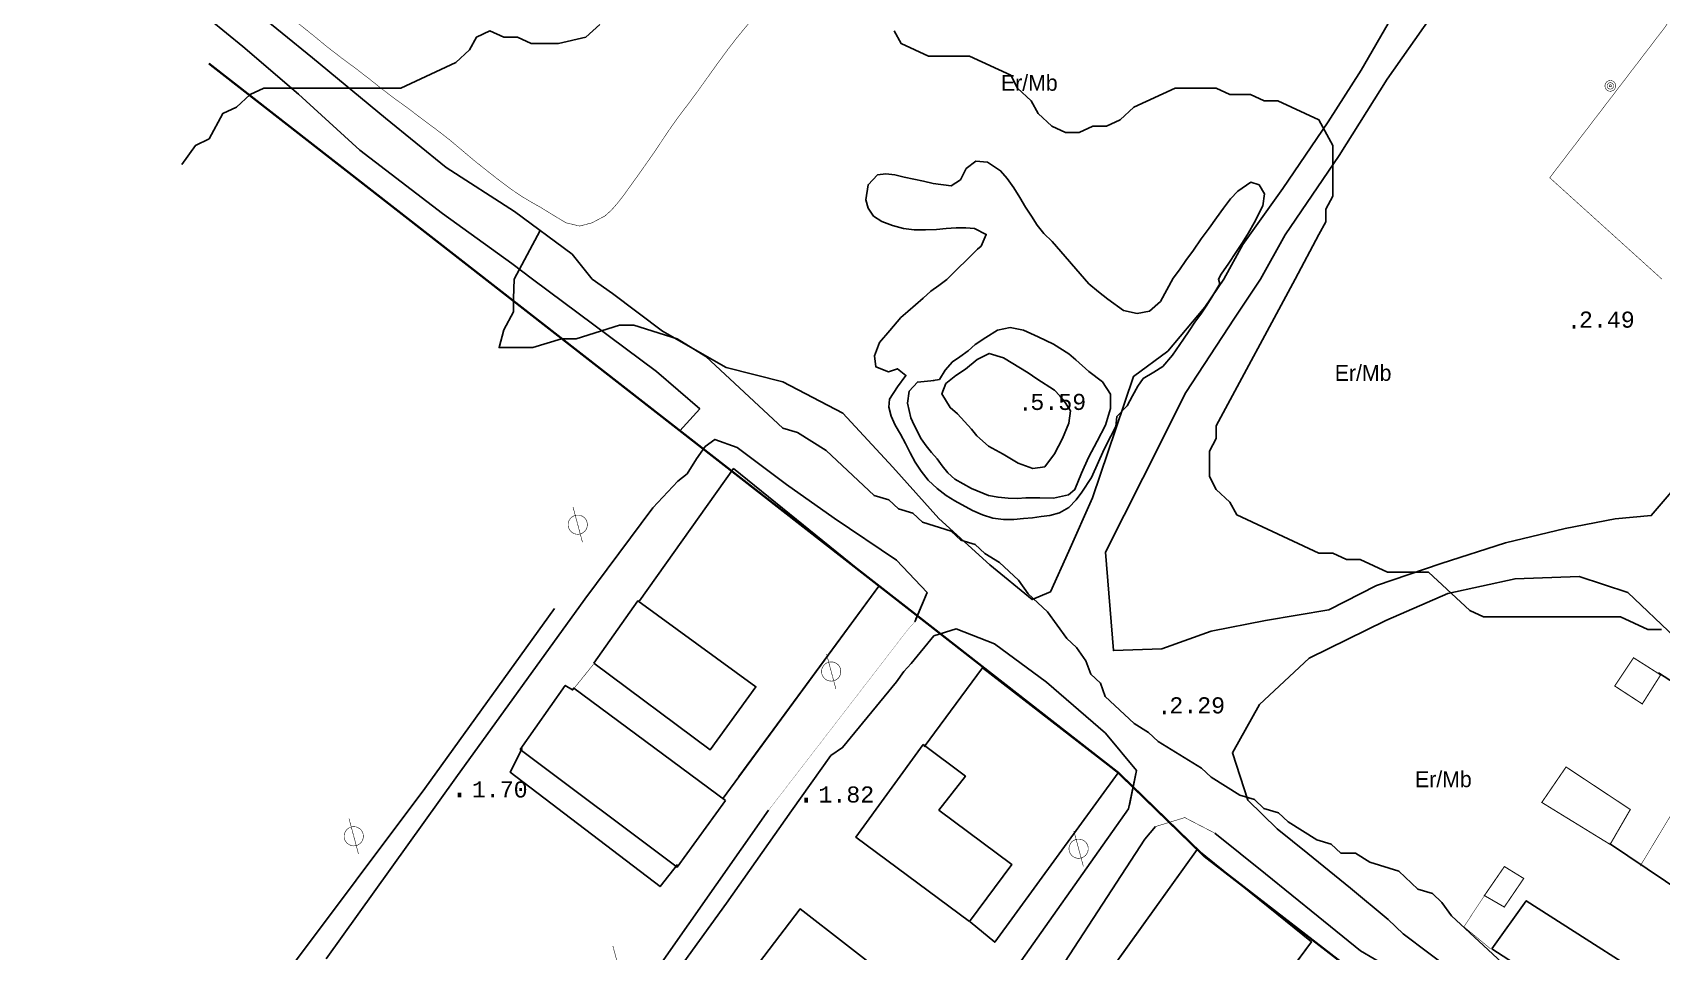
# Model space of a CAD drawing. Extents: x 743500 to 744300, y 4406200 to 4406700.
# Drawn here: x 743804.8 to 743956.4, y 4406437.4 to 4406523 of the extents above; entities that cross this region are included whole.
import ezdxf

# ---------------------------------------------------------------- set-up
doc = ezdxf.new("R2010")
doc.units = 0
doc.header["$MEASUREMENT"] = 0
for name, color, linetype in [('12', 7, 'CONTINUOUS'), ('2', 7, 'CONTINUOUS'), ('21', 7, 'CONTINUOUS'), ('24', 7, 'CONTINUOUS'), ('41', 7, 'CONTINUOUS'), ('42', 7, 'CONTINUOUS'), ('51', 7, 'CONTINUOUS'), ('6', 7, 'CONTINUOUS'), ('7', 7, 'CONTINUOUS'), ('8', 7, 'CONTINUOUS')]:
    doc.layers.add(name, color=color, linetype=linetype)
doc.styles.add('MONOTXT', font='monotxt', dxfattribs={"height": 0.2})
doc.styles.get("Standard").update_dxf_attribs({"font": 'txt', "height": 0.2})

msp = doc.modelspace()

# ---------------------------------------------------------------- linework, layer by layer
at = {"layer": '12', "color": 7, "linetype": 'Continuous', "const_width": 0.2}
for points in [[(743821.2, 4406520.08), (743846.95, 4406500)], [(743846.95, 4406500), (743887.3099999998, 4406468.53), (743905.8499999999, 4406454.05), (743913.9, 4406446.23), (743934.41, 4406430.37), (743953.4, 4406417.85), (743967.44, 4406408.08), (743999.9999999999, 4406391.12)]]:
    msp.add_lwpolyline(points, dxfattribs=at)
at = {"layer": '2', "color": 7, "linetype": 'Continuous'}
msp.add_3dface([(744299.9999999999, 4406200), (744299.9999999999, 4406700), (743500, 4406700), (743500, 4406200)], dxfattribs=at)
at = {"layer": '21', "color": 30, "linetype": 'Continuous'}
msp.add_line((743818.68, 4406510.67, 2), (743818.68, 4406510.67, 2), dxfattribs=at)
for points, elevation in [([(743857.58, 4406523.72), (743856.3, 4406522.54), (743853.7499999999, 4406521.94), (743851.2000000002, 4406521.94), (743849.9200000002, 4406522.54), (743848.6500000001, 4406522.54), (743847.3700000001, 4406523.13), (743846.1, 4406522.54), (743845.4599999998, 4406521.35), (743844.18, 4406520.16), (743839.0799999998, 4406517.79), (743826.3299999998, 4406517.79), (743825.0499999998, 4406517.2), (743823.78, 4406516.01), (743822.4999999999, 4406515.42), (743821.2299999999, 4406513.05), (743819.95, 4406512.45), (743818.68, 4406510.67)], 1), ([(743956.4199999998, 4406467.37), (743955.1399999999, 4406467.37), (743952.5899999999, 4406468.56), (743939.8399999999, 4406468.56), (743938.5600000002, 4406469.15), (743934.74, 4406472.71), (743930.9100000001, 4406472.71), (743928.36, 4406473.89), (743927.0799999998, 4406473.89), (743925.81, 4406474.49), (743924.5299999998, 4406474.49), (743916.88, 4406478.05), (743916.24, 4406479.23), (743914.97, 4406480.42), (743914.3299999998, 4406481.61), (743914.3299999998, 4406483.98), (743914.97, 4406485.16), (743914.97, 4406486.35), (743922.3, 4406500), (743924.5299999998, 4406504.15), (743925.17, 4406505.33), (743925.17, 4406506.52), (743925.81, 4406507.71), (743925.81, 4406512.45), (743924.5299999998, 4406514.82), (743920.7099999998, 4406516.6), (743919.43, 4406516.6), (743918.1599999998, 4406517.2), (743916.24, 4406517.2), (743914.97, 4406517.79), (743911.14, 4406517.79), (743907.3099999998, 4406516.01), (743906.0399999998, 4406514.82), (743904.7599999999, 4406514.23), (743903.4899999999, 4406514.23), (743902.2099999998, 4406513.64), (743900.94, 4406513.64), (743899.66, 4406514.23), (743898.39, 4406515.42), (743897.75, 4406516.6), (743896.47, 4406517.79), (743895.8399999999, 4406518.98), (743892.01, 4406520.76), (743888.1800000002, 4406520.76), (743885.63, 4406521.94), (743884.9999999999, 4406523.13)], 1), ([(743884.4999999999, 4406488.07), (743884.7199999999, 4406487.23), (743885.0899999999, 4406486.41), (743885.5899999999, 4406485.57), (743886.0600000002, 4406484.7), (743886.4899999999, 4406483.83), (743886.9599999998, 4406482.95), (743887.49, 4406482.12), (743888.17, 4406481.28), (743888.9799999999, 4406480.5), (743889.8299999998, 4406479.87), (743890.6300000001, 4406479.36), (743892.28, 4406478.46), (743893.2, 4406478.06), (743894.1799999998, 4406477.75), (743895.17, 4406477.61), (743896.13, 4406477.62), (743897.02, 4406477.7), (743897.8699999999, 4406477.79), (743898.6800000002, 4406477.9), (743899.4899999999, 4406477.99), (743900.38, 4406478.24), (743901.24, 4406478.74), (743901.9200000002, 4406479.45), (743902.4599999998, 4406480.16), (743903.3699999999, 4406481.53), (743904.5500000002, 4406484.17), (743905.16, 4406485.37), (743905.6099999999, 4406486.29), (743905.71, 4406487.21), (743906.6700000002, 4406488.2), (743907.1800000002, 4406489.15), (743907.6599999998, 4406490.02), (743908.1699999998, 4406490.75), (743909.16, 4406491.34), (743909.9999999999, 4406491.87), (743910.8900000001, 4406492.91), (743911.92, 4406494.4), (743912.4599999998, 4406495.2), (743912.9799999999, 4406495.99), (743913.55, 4406496.75), (743914.0899999999, 4406497.57), (743914.66, 4406498.49), (743915.3, 4406499.57), (743915.17, 4406500), (743915.44, 4406500.45), (743916.1399999999, 4406501.5), (743916.7899999998, 4406502.49), (743917.3999999998, 4406503.41), (743917.9599999998, 4406504.3), (743918.5099999999, 4406505.23), (743919.3100000002, 4406506.84), (743919.4599999998, 4406507.95), (743918.95, 4406508.79), (743918.1799999998, 4406509.04), (743916.9799999999, 4406508.2), (743916.2999999998, 4406507.48), (743915.65, 4406506.62), (743914.9999999999, 4406505.71), (743914.32, 4406504.76), (743913.5799999998, 4406503.75), (743912.84, 4406502.71), (743912.1499999998, 4406501.75), (743911.5499999998, 4406500.87), (743910.9599999998, 4406500.09), (743909.7799999998, 4406497.92), (743909.7799999998, 4406497.92), (743908.7499999999, 4406497.03), (743907.6099999999, 4406496.810000001), (743906.3499999999, 4406497.09), (743904.8800000001, 4406498.12), (743904.0099999999, 4406498.810000001), (743903.12, 4406499.57), (743899.7099999998, 4406503.49), (743899.7099999998, 4406503.49), (743898.9299999998, 4406504.24), (743898.3, 4406505.03), (743897.77, 4406505.86), (743897.2, 4406506.7), (743896.69, 4406507.59), (743896.13, 4406508.5), (743895.5, 4406509.37), (743894.8899999999, 4406510.09), (743893.6800000002, 4406510.88), (743892.5899999999, 4406510.98), (743891.7, 4406510.29), (743891.15, 4406509.25), (743890.29, 4406508.69), (743888.63, 4406508.91), (743887.7199999999, 4406509.12), (743886.8200000002, 4406509.32), (743885.93, 4406509.5), (743885.06, 4406509.7), (743884.2000000002, 4406509.79), (743883.4300000002, 4406509.7), (743882.5599999998, 4406508.79), (743882.3399999999, 4406507.38), (743882.5799999998, 4406506.62), (743883.0699999998, 4406505.87), (743883.85, 4406505.37), (743884.8200000002, 4406505)], 3), ([(743852.05, 4406504.52), (743849.6299999999, 4406500), (743849.56, 4406498.2), (743849.56, 4406496.95), (743848.66, 4406495.29), (743848.2099999998, 4406493.62), (743848.2099999998, 4406493.62), (743851.3499999999, 4406493.62), (743854.03, 4406494.45), (743855.38, 4406494.45), (743859.4099999998, 4406495.7), (743860.7499999999, 4406495.7), (743864.78, 4406494.45), (743867.47, 4406492.79), (743874.6299999999, 4406486.12), (743875.9799999999, 4406485.71), (743878.66, 4406484.04), (743883.1399999999, 4406479.87), (743884.4799999999, 4406479.46), (743885.38, 4406478.62), (743886.72, 4406478.21), (743887.6199999999, 4406477.37), (743890.31, 4406476.54), (743891.1999999998, 4406475.71), (743892.54, 4406475.29), (743893.4400000002, 4406474.46), (743894.78, 4406473.62), (743896.57, 4406471.96), (743897.4699999999, 4406470.71), (743899.2599999999, 4406469.04), (743901.0499999998, 4406466.54), (743901.95, 4406465.71), (743902.84, 4406464.46), (743903.2899999998, 4406463.21), (743904.1899999998, 4406462.38), (743904.64, 4406461.13), (743907.32, 4406458.63), (743908.6699999998, 4406457.8), (743909.56, 4406456.96), (743913.5899999999, 4406454.46), (743914.4899999999, 4406453.63), (743917.1700000002, 4406451.96), (743918.52, 4406451.55), (743919.41, 4406450.71), (743920.7599999999, 4406450.3), (743921.6499999998, 4406449.46), (743924.3399999999, 4406447.8), (743925.68, 4406447.38), (743926.58, 4406446.55), (743927.9199999998, 4406446.55), (743929.2699999998, 4406445.72), (743931.9500000002, 4406444.88), (743933.74, 4406443.22), (743935.0899999999, 4406442.8), (743935.9799999999, 4406441.97), (743936.88, 4406440.72), (743945.83, 4406432.39)], 2), ([(743884.8200000002, 4406505), (743885.8499999999, 4406504.71), (743886.8499999999, 4406504.58), (743887.9200000002, 4406504.58), (743888.9300000002, 4406504.62), (743889.8399999999, 4406504.7), (743890.7599999999, 4406504.79), (743891.6500000001, 4406504.79), (743892.48, 4406504.71), (743893.56, 4406504.17), (743893.0799999998, 4406503.07), (743892.7500000001, 4406502.78), (743889.89, 4406499.98), (743889.14, 4406499.41), (743888.4099999998, 4406498.87), (743887.7, 4406498.24), (743886.98, 4406497.62), (743886.26, 4406496.99), (743885.5999999999, 4406496.42), (743884.6, 4406495.23), (743883.6399999999, 4406494.11), (743883.1700000002, 4406492.87), (743883.29, 4406491.83), (743884.47, 4406491.38), (743885.3, 4406491.65), (743886.08, 4406491.03), (743885.31, 4406489.98), (743884.56, 4406488.84), (743884.4999999999, 4406488.07)], 3), ([(743888.7199999999, 4406490.56), (743887.1600000001, 4406490.42), (743886.4, 4406489.58), (743886.22, 4406488.45), (743886.5299999998, 4406487.08), (743886.8399999999, 4406486.41), (743887.5, 4406485.13), (743887.9699999999, 4406484.48), (743888.4799999999, 4406483.87), (743888.9799999999, 4406483.27), (743889.4500000002, 4406482.62), (743889.9999999999, 4406481.96), (743890.64, 4406481.37), (743892.2000000002, 4406480.52), (743893.76, 4406479.87), (743894.66, 4406479.7), (743895.6099999999, 4406479.61), (743896.4599999998, 4406479.59), (743897.25, 4406479.63), (743898.56, 4406479.63), (743899.81, 4406479.62), (743901.2099999998, 4406479.91), (743901.8099999998, 4406480.4), (743902.4300000002, 4406481.94), (743903.08, 4406483.4), (743903.8799999999, 4406484.91), (743904.6599999998, 4406486.41), (743905.14, 4406487.96), (743905.13, 4406489.29), (743904.38, 4406490.45), (743903.12, 4406491.4), (743901.9000000001, 4406492.49), (743901.2499999999, 4406493.04), (743899.81, 4406493.96), (743898.3999999998, 4406494.63), (743897.04, 4406495.24), (743895.8000000002, 4406495.49), (743894.6, 4406495.25), (743893.51, 4406494.58), (743892.5299999998, 4406493.9), (743891.8699999999, 4406493.33), (743891.1099999999, 4406492.78), (743890.42, 4406492.31), (743889.7499999999, 4406491.53), (743889.2000000002, 4406490.65), (743888.63, 4406490.57)], 4), ([(743899.92, 4406489.67), (743898.26, 4406490.71), (743897.4699999999, 4406491.28), (743895.17, 4406492.66), (743893.84, 4406493.08), (743892.7199999999, 4406492.52), (743891.6299999999, 4406491.63), (743890.7299999999, 4406491.03), (743889.81, 4406490.28), (743889.42, 4406489.310000001), (743890.2099999998, 4406488.04), (743890.88, 4406487.45), (743891.5499999998, 4406486.75), (743892.2000000002, 4406486.04), (743892.68, 4406485.42), (743893.76, 4406484.45), (743895.13, 4406483.71), (743896.5399999998, 4406482.87), (743897.9099999998, 4406482.36), (743899.0099999999, 4406482.54), (743899.9, 4406483.74), (743900.67, 4406485.17), (743901.26, 4406486.58), (743901.3900000001, 4406487.74), (743900.92, 4406488.52), (743900.42, 4406489.12), (743899.92, 4406489.67)], 5)]:
    msp.add_lwpolyline(points, dxfattribs=dict(at, elevation=elevation))
at = {"layer": '41', "color": 3, "linetype": 'Continuous', "extrusion": (-0.0002764630999894876, 0.0002811479999893094, 0.9999999222619753), "const_width": 0.05, "elevation": 1033.402836}
msp.add_lwpolyline([(743866.4916194434, 4406533.133615277), (743867.6316193999, 4406532.433615394), (743868.9716193486, 4406531.503615535), (743869.8016193169, 4406530.833615625), (743870.5516192882, 4406530.143615711), (743871.2816192604, 4406529.533615792), (743871.9516192349, 4406528.933615868), (743872.5316192127, 4406528.373615936), (743873.6016191717, 4406527.463616055), (743873.8216191632, 4406526.703616102), (743873.0416191929, 4406525.643616083), (743872.4516192157, 4406524.913616066), (743871.7716192416, 4406524.093616045), (743871.0316192699, 4406523.223616024), (743870.2716192991, 4406522.293616), (743869.4716193294, 4406521.253615979), (743868.5516193645, 4406520.003615957), (743867.571619402, 4406518.633615935), (743866.6216194384, 4406517.303615914), (743865.7616194712, 4406516.143615892), (743864.9416195025, 4406515.073615872), (743864.151619533, 4406513.963615852), (743863.4116195613, 4406512.87361584), (743862.6716195893, 4406511.753615826), (743861.9216196181, 4406510.683615808), (743861.1916196459, 4406509.643615793), (743860.4916196726, 4406508.673615778), (743859.831619698, 4406507.753615763), (743859.2216197213, 4406506.963615747), (743858.6316197438, 4406506.293615728), (743858.0416197664, 4406505.763615702), (743856.8316198126, 4406505.123615634), (743855.6916198563, 4406504.823615557), (743854.4016199055, 4406505.133615443), (743852.9016199628, 4406506.043615292), (743852.0716199946, 4406506.553615208), (743851.1916200281, 4406507.053615118), (743850.301620062, 4406507.583615028), (743849.3116200998, 4406508.253614926), (743848.2516201405, 4406509.043614812), (743847.0816201852, 4406509.963614684), (743845.8716202314, 4406510.923614552), (743844.701620276, 4406511.913614423), (743843.531620321, 4406512.893614292), (743842.2816203686, 4406513.863614158), (743841.0216204169, 4406514.793614023), (743839.7816204644, 4406515.743613889), (743838.4916205135, 4406516.673613752), (743837.2816205596, 4406517.593613622), (743836.1216206041, 4406518.513613495), (743834.8916206509, 4406519.463613362), (743833.5416207026, 4406520.463613218), (743832.1816207544, 4406521.51361307), (743830.9316208024, 4406522.543612933), (743829.6516208512, 4406523.573612791), (743828.3016209028, 4406524.543612649), (743827.0116209522, 4406525.51361251), (743825.8716182313, 4406526.503615194), (743824.8316182706, 4406527.503615074), (743823.8116183097, 4406528.463614956), (743822.8616183463, 4406529.323614849), (743821.8616156199, 4406530.183617548), (743820.8016156602, 4406531.093617431), (743819.8516156966, 4406532.00361732), (743818.8516157345, 4406532.893617207), (743817.8216157741, 4406533.703617096), (743816.7816158137, 4406534.463616985), (743815.7416158536, 4406535.253616872), (743814.6316158961, 4406536.013616757), (743813.5316159382, 4406536.753616641), (743812.5216159767, 4406537.513616533), (743811.4916160159, 4406538.293616422), (743810.4416132915, 4406539.033619122), (743809.5016133273, 4406539.753619021), (743808.6116133614, 4406540.503618922), (743807.6516133981, 4406541.263618818), (743806.6216134375, 4406542.013618709), (743805.5716134777, 4406542.793618595), (743804.671613512, 4406543.473618497), (743803.8716135427, 4406544.093618412), (743803.131613571, 4406544.633618332), (743801.6516136274, 4406545.533618183), (743800.4016136752, 4406546.503618048), (743799.5116137093, 4406547.173617952), (743798.5116137473, 4406547.873617845), (743798.5616137455, 4406549.083617802), (743799.5216137087, 4406550.843617807), (743800.121613686, 4406551.953617809), (743800.8116136595, 4406553.213617814), (743801.5616136306, 4406554.423617824), (743802.3116136022, 4406555.583617836), (743803.1216135713, 4406556.61361786), (743803.8516135435, 4406557.51361788), (743804.5216135178, 4406558.393617897), (743805.1816134927, 4406559.393617908), (743805.951613463, 4406560.473617926), (743806.7216134336, 4406561.63361794), (743807.4316134064, 4406562.883617946), (743808.1616133788, 4406564.043617957)], dxfattribs=at)
at = {"layer": '41', "color": 3, "linetype": 'Continuous', "extrusion": (0.0006175568000223998, -0.0005187976000188176, 0.9999996747362716), "const_width": 0.05, "elevation": -1824.738289}
msp.add_lwpolyline([(743956.306956693, 4406499.646338034), (743945.866952508, 4406509.086338609), (743956.5569504695, 4406523.056340152), (743960.7569496688, 4406529.096340685), (743965.4869487667, 4406536.396341218), (743981.996951794, 4406523.936342997), (743982.9469577884, 4406522.806338266), (743983.3469577121, 4406520.796338663), (743982.1269579448, 4406517.77633868), (743970.7369601168, 4406499.64633747)], dxfattribs=at)
at = {"layer": '41', "color": 1, "linetype": 'Continuous', "extrusion": (0.5974665519351524, 0.8018938329471801, 0), "const_width": 0.05, "elevation": 3977955.554158}
msp.add_lwpolyline([(2036220.671182825, 2.94), (2036203.599097422, 2.85)], dxfattribs=at)
msp.add_lwpolyline([(2036220.671182825, 2.94), (2036203.599097422, 2.85)], dxfattribs=at)
at = {"layer": '41', "color": 1, "linetype": 'Continuous', "const_width": 0.05}
for points, elevation in [([(743856.9999999999, 4406464.14), (743855.13, 4406461.82)], 8.49), ([(743856.9999999999, 4406464.14), (743856.11, 4406463.03)], 8.49), ([(743954.4200000002, 4406445.34), (743962.62, 4406458.95)], 3.73)]:
    msp.add_lwpolyline(points, dxfattribs=dict(at, elevation=elevation))
at = {"layer": '41', "color": 1, "linetype": 'Continuous', "extrusion": (0.853956606971639, -0.5203442258827188, 0), "const_width": 0.05, "elevation": -1657574.343709}
msp.add_lwpolyline([(4150038.599537373, 4.43), (4150029.816889708, 5.21), (4150029.816889708, 5.21)], dxfattribs=at)
at = {"layer": '41', "color": 1, "linetype": 'Continuous', "extrusion": (-0.4400838647861723, 0.204485937693575, 0.8743635932725271), "const_width": 0.05, "elevation": 573664.007561}
msp.add_lwpolyline([(-4309608.435401459, -1033619.289178975), (-4309604.876199945, -1033619.907389766), (-4309604.053057149, -1033616.342374207)], dxfattribs=at)
at = {"layer": '41', "color": 1, "linetype": 'Continuous'}
for points in [[(743869.08, 4406451.68, 4.02), (743883.57, 4406471.42, 2.88), (743870.04, 4406482.36, 2.61), (743861.2900000002, 4406470.05, 8.34)], [(743870.54, 4406453.68, 3.9), (743883.57, 4406471.42, 2.88), (743870.04, 4406482.36, 2.61), (743861.2900000002, 4406470.05, 8.34)], [(743892.0599999998, 4406440.16, 6.55), (743894.36, 4406438.27, 3.92), (743905.8499999999, 4406454.05, 3.41), (743893.2099999998, 4406463.8, 3.26), (743887.77, 4406456.46, 6.46)], [(743892.0599999998, 4406440.16, 6.55), (743894.36, 4406438.27, 3.92), (743905.8499999999, 4406454.05, 3.41), (743893.2099999998, 4406463.8, 3.26), (743887.77, 4406456.46, 6.46)], [(743951.56, 4406447.45, 5.38), (743970.7099999998, 4406434.59, 3.91), (743978.9699999999, 4406448.57, 4.17), (743956.1199999999, 4406463.36, 4.73), (743956.1199999999, 4406463.36, 4.73)], [(743850.3699999999, 4406456.29, 8.5), (743849.26, 4406454.09, 2.89), (743863.2, 4406443.45, 2.68), (743864.8299999998, 4406445.5, 8.24)], [(743902.8899999999, 4406432.58, 3.22), (743913.7099999998, 4406424.63, 3.22), (743923.8299999998, 4406438.29, 3.21), (743913.1900000002, 4406446.9, 3.16), (743902.96, 4406432.62, 3.13)], [(743914.2399999999, 4406425.35, 3.22), (743923.8299999998, 4406438.29, 3.21), (743913.1900000002, 4406446.9, 3.16), (743902.9799999999, 4406432.65, 3.13)]]:
    msp.add_polyline3d(points, dxfattribs=at)
at = {"layer": '51', "color": 1, "linetype": 'Continuous', "extrusion": (0.002776706200018617, -0.001802514700012085, 0.9999945204067047), "const_width": 0.1, "elevation": -5872.546423}
msp.add_lwpolyline([(743951.739730892, 4406457.023074608), (743953.4497242995, 4406459.72307878), (743950.9297062475, 4406461.323081592), (743949.1797129939, 4406458.693077106), (743951.739730892, 4406457.023074608)], dxfattribs=at)
at = {"layer": '51', "color": 1, "linetype": 'Continuous', "extrusion": (0.002659384999886482, 0.002899223499876244, 0.9999922610573144), "const_width": 0.1, "elevation": 14759.062115}
msp.add_lwpolyline([(743942.6250592861, 4406427.009318401), (743948.9850633895, 4406423.099314788), (743950.8650833357, 4406426.349315626), (743944.8851044822, 4406430.309345091), (743942.6250592861, 4406427.009318401)], dxfattribs=at)
at = {"layer": '51', "color": 1, "linetype": 'Continuous', "const_width": 0.1, "elevation": 5.07}
msp.add_lwpolyline([(743941.79, 4406445.310000001), (743939.93, 4406442.61), (743941.7800000001, 4406441.54), (743943.5899999999, 4406444.2), (743941.79, 4406445.310000001)], dxfattribs=at)
at = {"layer": '51', "color": 1, "linetype": 'Continuous'}
for points in [[(743857.0500000002, 4406464.26, 8.65), (743867.8599999999, 4406456.17, 8.25), (743872.1199999999, 4406462.05, 8.15), (743861.14, 4406470.060000001, 8.44), (743857.0500000002, 4406464.26, 8.65)], [(743857.0500000002, 4406464.26, 8.65), (743867.8599999999, 4406456.17, 8.25), (743872.1199999999, 4406462.05, 8.15), (743861.14, 4406470.060000001, 8.44), (743857.0500000002, 4406464.26, 8.65)], [(743869.28, 4406451.45, 8.84), (743855.1599999998, 4406461.92, 8.65), (743855.06, 4406461.75, 8.65), (743854.3699999999, 4406462.18, 8.65), (743850.19, 4406456.21, 8.65), (743864.78, 4406445.24, 8.66), (743869.28, 4406451.45, 8.84)], [(743887.68, 4406456.66, 6.8), (743881.41, 4406448.060000001, 6.54), (743891.99, 4406440.18, 6.55), (743895.9499999998, 4406445.5, 6.55), (743889.1499999998, 4406450.57, 6.55), (743891.6299999999, 4406453.72, 6.55), (743887.68, 4406456.66, 6.8)], [(743887.68, 4406456.66, 6.8), (743881.41, 4406448.060000001, 6.54), (743891.99, 4406440.18, 6.55), (743895.9499999998, 4406445.5, 6.55), (743889.1499999998, 4406450.57, 6.55), (743891.6299999999, 4406453.72, 6.55), (743887.68, 4406456.66, 6.8)], [(743940.6199999999, 4406437.66, 6.75), (743950.3499999999, 4406431.36, 6.59), (743955.33, 4406428.03, 6.53), (743958.8299999998, 4406425.91, 6.4), (743961.7399999999, 4406430.36, 6.19), (743958.56, 4406432.4, 6.19), (743958.6799999998, 4406432.63, 6.19), (743943.8299999998, 4406442.13, 6.56), (743940.6199999999, 4406437.66, 6.75)], [(743880.4799999999, 4406419.4, 6.16), (743889.18, 4406431.33, 6.5), (743876.2399999999, 4406441.37, 6.87), (743867.08, 4406429.36, 6.39), (743880.4799999999, 4406419.4, 6.16)]]:
    msp.add_polyline3d(points, dxfattribs=at)
at = {"layer": '6', "color": 7, "linetype": 'Continuous', "extrusion": (0.8164610735805617, -0.5774004808862534, 0), "const_width": 0.05, "elevation": -1936970.209009}
msp.add_lwpolyline([(4027232.229790631, 2.11), (4027211.983877463, 2.02)], dxfattribs=at)
at = {"layer": '6', "color": 7, "linetype": 'Continuous', "extrusion": (-0.7285555928985181, 0.5503019045988807, 0.4078903796991704), "const_width": 0.05, "elevation": 1882925.892982}
msp.add_lwpolyline([(-3964486.915837037, -841182.2107874835), (-3964508.212660015, -841181.7069710223), (-3964509.12895428, -841181.4988729189)], dxfattribs=at)
at = {"layer": '6', "color": 7, "linetype": 'Continuous', "extrusion": (0.7394404836975057, -0.673221932997729, 0), "const_width": 0.05, "elevation": -2416470.868641}
msp.add_lwpolyline([(3759121.879384257, 2.63), (3759120.973293754, 2.46)], dxfattribs=at)
at = {"layer": '6', "color": 7, "linetype": 'Continuous', "extrusion": (-0.003277250699869206, -0.01315627069947494, 0.9999080818600941), "const_width": 0.05, "elevation": -60408.06359}
msp.add_lwpolyline([(743905.322068572, 4406035.616418637), (743908.0521194595, 4406036.456491342), (743910.8620715911, 4406034.996364972), (743910.8620715911, 4406034.996364972)], dxfattribs=at)
at = {"layer": '6', "color": 7, "linetype": 'Continuous'}
for points in [[(743919.0899999999, 4406500, 2.85), (743921.3799999999, 4406504.13, 0.88), (743926.3999999998, 4406511.5, 0.88), (743930.8799999999, 4406518.61, 0.89), (743934.8599999999, 4406524.26, 0.89), (743938.8399999999, 4406530.51, 0.87), (743942.77, 4406536.55, 0.71), (743947.5099999999, 4406542.87, 0.47), (743952.46, 4406547.66, 0.33), (743957.5600000002, 4406552.19, 0.29), (743963.0899999999, 4406556.7, 0.26), (743967.93, 4406561.83, 0.07), (743973.6400000001, 4406565.86, 0.07), (743979.45, 4406570.04, 0.04), (743985.4999999999, 4406573.16, 0.04), (743992.18, 4406576.48, 0.04), (743998.2099999998, 4406579.5, 0.04), (743999.9999999999, 4406580.74, 0.04)], [(743851.3299999998, 4406500, 0.41), (743849.3899999999, 4406501.45, 0.42), (743842.95, 4406506.12, 0.42), (743835.27, 4406512, 0.42), (743829.56, 4406517.21, 0.44), (743824.3599999999, 4406521.65, 0.44), (743818.27, 4406526.66, 0.44), (743814.66, 4406529.24, 0.43), (743812.57, 4406527.69, 0.36), (743812.35, 4406527.26, 0.36)], [(743932.8099999998, 4406527.33, 3.75), (743931.31, 4406524.4, 0.8), (743928.45, 4406519.45, 0.6), (743925.4, 4406514.63, 0.42), (743921.1700000002, 4406508.44, 0.69), (743917.4300000002, 4406503.23, 0.94), (743915.69, 4406500, 2.91)], [(743856.88, 4406500, 2.53), (743855.01, 4406502.34, 0.56), (743849.6399999999, 4406506.3, 0.56), (743843.29, 4406510.38, 0.44), (743837.63, 4406515, 0.44), (743830.8599999999, 4406520.59, 0.38), (743825.1900000002, 4406525.19, 0.36)], [(743865.05, 4406485.88, 2.11), (743866.89, 4406487.91, 0.33), (743862.88, 4406491.41, 0.34), (743857.0399999998, 4406495.74, 0.38), (743851.3299999998, 4406500, 0.41)], [(743915.69, 4406500, 2.91), (743913.91, 4406497.4, 2.91), (743910.45, 4406493.29, 2.91), (743907.28, 4406490.94, 2.85), (743905.63, 4406486.07, 2.85), (743903.4599999998, 4406479.63, 2.58), (743901.26, 4406474.66, 2.4), (743899.53, 4406470.88, 2.38), (743897.8499999999, 4406470.16, 2.38), (743897.84, 4406470.16, 2.38), (743893.88, 4406473.4, 2.38), (743889.1599999998, 4406477.71, 2.38), (743884.8799999999, 4406482.49, 2.38), (743880.2000000002, 4406487.53, 2.38), (743874.6299999999, 4406490.45, 2.43), (743869.3499999999, 4406491.77, 2.49), (743863.42, 4406495.15, 2.53), (743858.76, 4406498.65, 2.53), (743856.88, 4406500, 2.53)], [(743962.73, 4406479.5, 8.9), (743960.7599999999, 4406480.54, 4.01), (743957.86, 4406480.83, 3.1), (743955.4599999998, 4406477.98, 2.69), (743952.1, 4406477.69, 2.24), (743947.45, 4406476.79, 2.15), (743941.8899999999, 4406475.44, 2.11), (743935.8899999999, 4406473.52, 2.11), (743929.88, 4406471.49, 2.1), (743925.45, 4406469.21, 2.1), (743919.55, 4406468.21, 2.1), (743914.4899999999, 4406467.24, 2.1), (743909.91, 4406465.57, 2.15), (743905.4, 4406465.42, 2.3), (743904.6599999998, 4406474.57, 2.48), (743908.1499999998, 4406481.48, 2.85), (743912.1399999999, 4406489.46, 2.85), (743916.6800000002, 4406496.37, 2.85), (743919.0899999999, 4406500, 2.85)], [(743886.91, 4406468.09, 2.28), (743888.0599999998, 4406470.83, 2.28), (743885.22, 4406473.83, 2.28), (743879.41, 4406477.75, 2.28), (743874.9599999998, 4406480.87, 2.28), (743870.3899999999, 4406484.310000001, 2.23), (743868.3099999998, 4406485.08, 2.14), (743867.3900000001, 4406484.41, 2.14), (743866.5799999998, 4406483.27, 2.11)], [(743887.01, 4406468.33, 2.28), (743888.0599999998, 4406470.83, 2.28), (743885.22, 4406473.83, 2.28), (743879.41, 4406477.75, 2.28), (743874.9599999998, 4406480.87, 2.28), (743870.3899999999, 4406484.310000001, 2.23), (743868.3099999998, 4406485.08, 2.14), (743867.3900000001, 4406484.41, 2.14)], [(743866.5799999998, 4406483.27, 2.11), (743865.71, 4406481.88, 2.11), (743864.84, 4406481.19, 2.11), (743862.5199999998, 4406478.7, 2.11), (743856.21, 4406470.19, 2.11), (743844.1900000002, 4406453.58, 2.11), (743832.1199999999, 4406436.71, 2.11)], [(743958.12, 4406422.65, 3.16), (743954.0999999999, 4406424.58, 3.15), (743948.88, 4406427.78, 3.15), (743942.4500000002, 4406431.77, 3.09), (743937.15, 4406435.45, 2.93), (743932.3799999999, 4406439.04, 2.75), (743930.9599999998, 4406440.38, 2.45), (743927.4699999999, 4406443.29, 2.31), (743923.49, 4406446.54, 2.31), (743920.65, 4406448.83, 2.45), (743917.92, 4406451.5, 2.46), (743916.4699999999, 4406455.91, 2.34), (743918.9899999999, 4406460.41, 2.3), (743923.63, 4406464.7, 2.27), (743930.74, 4406468.23, 2.24), (743936.51, 4406470.74, 2.17), (743942.79, 4406472.11, 2.17), (743948.7499999999, 4406472.32, 2.17), (743953.2699999998, 4406470.82, 2.3), (743957.64, 4406466.66, 2.51)], [(743799.92, 4406401.02, 1.83), (743801.9500000002, 4406400.34, 1.83), (743802.9699999999, 4406400.27, 1.83), (743803.76, 4406401.19, 1.83), (743809.5700000002, 4406409.61, 2), (743822.17, 4406426.11, 2), (743828.5099999999, 4406435.51, 2), (743841.32, 4406452.58, 2), (743853.3599999999, 4406469.35, 2.02), (743853.3599999999, 4406469.35, 2.02)], [(743875.4500000002, 4406450.49, 2.15), (743879.1, 4406455.66, 2.15), (743880.19, 4406456.38, 2.15), (743885.22, 4406462.51, 2.15), (743885.8999999998, 4406463.47, 2.15), (743886.56, 4406464.23, 2.15), (743888.67, 4406466.78, 2.34)], [(743888.67, 4406466.78, 2.34), (743886.56, 4406464.23, 2.15), (743885.8999999998, 4406463.47, 2.15), (743885.22, 4406462.51, 2.15), (743880.19, 4406456.38, 2.15), (743879.1, 4406455.66, 2.15), (743879.1, 4406455.66, 2.15)], [(743906.8799999999, 4406451.03, 2.37), (743907.56, 4406454.24, 2.37), (743904.65, 4406457.73, 2.37), (743899.1699999998, 4406462.48, 2.37), (743894.3399999999, 4406466.04, 2.37), (743890.7599999999, 4406467.45, 2.34), (743888.67, 4406466.78, 2.34)], [(743906.81, 4406450.69, 2.37), (743907.56, 4406454.24, 2.37), (743904.65, 4406457.73, 2.37), (743899.1699999998, 4406462.48, 2.37), (743894.3399999999, 4406466.04, 2.37), (743890.7599999999, 4406467.45, 2.34), (743888.67, 4406466.78, 2.34)], [(743906.81, 4406450.69, 2.41), (743894.78, 4406433.68, 2.32), (743883.12, 4406417.27, 2.17), (743870.64, 4406399.79, 2.15), (743857.9300000002, 4406383.41, 2.15), (743852.28, 4406376.21, 2.14), (743851.32, 4406375.91, 2.14), (743850.28, 4406376.49, 2.1), (743832.97, 4406388.54, 2), (743832.97, 4406388.54, 2), (743833.39, 4406389.91, 2), (743844.79, 4406407.71, 2.08), (743857.46, 4406425.42, 2.08), (743869.38, 4406441.9, 2.15), (743875.4500000002, 4406450.49, 2.15)], [(743861.0199999998, 4406433.04, 2.25), (743873.2999999998, 4406450.55, 2), (743873.2999999998, 4406450.55, 2)], [(743909.31, 4406449.03, 2.35), (743908.3299999998, 4406447.85, 2.35), (743897.3599999999, 4406431.04, 2.33), (743885.41, 4406414.57, 2.3), (743872.78, 4406397.6, 2.3), (743860.65, 4406380.65, 2.3), (743857.78, 4406377.16, 2.27), (743857.0399999998, 4406375.68, 2.19), (743856.9699999999, 4406374.11, 2.12), (743858.09, 4406372.7, 2.12), (743869.17, 4406365.95, 2.12), (743871.46, 4406364.7, 2.4), (743873.3699999999, 4406363.49, 2.41), (743874.35, 4406363.1, 2.41)], [(743955.7099999998, 4406415.2, 2.79), (743955.7099999998, 4406415.2, 2.79), (743954.18, 4406418.69, 2.79), (743950.29, 4406422.28, 2.87), (743946.43, 4406425.7, 2.87), (743942.4299999998, 4406428.63, 2.87), (743939.1099999999, 4406430.69, 2.87), (743933.4899999999, 4406434.48, 2.69), (743928.3899999999, 4406437.45, 2.4), (743924.47, 4406440.66, 2.36), (743919.54, 4406444.62, 2.36), (743914.8499999999, 4406448.41, 2.36), (743914.8499999999, 4406448.41, 2.36)]]:
    msp.add_polyline3d(points, dxfattribs=at)
at = {"layer": '7', "color": 7, "linetype": 'Continuous', "const_width": 0.05, "elevation": 0.04}
for points in [[(743952.15, 4406518), (743952.15, 4406518.03), (743952.1399999999, 4406518.06), (743952.1399999999, 4406518.09), (743952.13, 4406518.12), (743952.1199999999, 4406518.15), (743952.11, 4406518.18), (743952.1, 4406518.21), (743952.0799999998, 4406518.24), (743952.07, 4406518.26), (743952.05, 4406518.29), (743952.03, 4406518.32), (743952.0099999999, 4406518.34), (743951.9799999999, 4406518.36), (743951.9599999998, 4406518.38), (743951.94, 4406518.4), (743951.91, 4406518.42), (743951.88, 4406518.43), (743951.8499999999, 4406518.45), (743951.82, 4406518.46), (743951.7900000002, 4406518.47), (743951.76, 4406518.48), (743951.7299999999, 4406518.48), (743951.7000000002, 4406518.49), (743951.6699999998, 4406518.49), (743951.64, 4406518.49), (743951.6099999999, 4406518.49), (743951.5799999998, 4406518.48), (743951.54, 4406518.48), (743951.51, 4406518.47), (743951.4799999999, 4406518.46), (743951.45, 4406518.45), (743951.43, 4406518.44), (743951.4, 4406518.42), (743951.37, 4406518.4), (743951.35, 4406518.39), (743951.32, 4406518.37), (743951.2999999998, 4406518.34), (743951.2800000001, 4406518.32), (743951.26, 4406518.3), (743951.2399999999, 4406518.27), (743951.2199999999, 4406518.24), (743951.2099999998, 4406518.22), (743951.19, 4406518.19), (743951.18, 4406518.16), (743951.1700000002, 4406518.13), (743951.1599999998, 4406518.1), (743951.1599999998, 4406518.07), (743951.15, 4406518.04), (743951.15, 4406518), (743951.15, 4406517.97), (743951.15, 4406517.94), (743951.1599999998, 4406517.91), (743951.1700000002, 4406517.88), (743951.1700000002, 4406517.85), (743951.18, 4406517.82), (743951.2000000002, 4406517.79), (743951.2099999998, 4406517.76), (743951.2199999999, 4406517.73), (743951.2399999999, 4406517.71), (743951.26, 4406517.68), (743951.2800000001, 4406517.66), (743951.2999999998, 4406517.63), (743951.33, 4406517.61), (743951.35, 4406517.59), (743951.3799999999, 4406517.58), (743951.4, 4406517.560000001), (743951.43, 4406517.54), (743951.4599999998, 4406517.53), (743951.4899999999, 4406517.52), (743951.52, 4406517.51), (743951.55, 4406517.5), (743951.5799999998, 4406517.5), (743951.6099999999, 4406517.5), (743951.6499999998, 4406517.49), (743951.6800000002, 4406517.49), (743951.7099999998, 4406517.5), (743951.7399999999, 4406517.5), (743951.77, 4406517.51), (743951.8, 4406517.52), (743951.8299999998, 4406517.53), (743951.86, 4406517.54), (743951.8899999999, 4406517.55), (743951.9199999998, 4406517.57), (743951.94, 4406517.59), (743951.9699999999, 4406517.61), (743951.99, 4406517.63), (743952.0099999999, 4406517.65), (743952.03, 4406517.67), (743952.05, 4406517.7), (743952.07, 4406517.73), (743952.0899999999, 4406517.75), (743952.1, 4406517.78), (743952.11, 4406517.810000001), (743952.1199999999, 4406517.84), (743952.13, 4406517.87), (743952.1399999999, 4406517.9), (743952.1399999999, 4406517.93), (743952.15, 4406517.96), (743952.15, 4406518)], [(743951.9500000002, 4406518), (743951.9500000002, 4406518.01), (743951.9500000002, 4406518.03), (743951.94, 4406518.05), (743951.94, 4406518.07), (743951.9299999998, 4406518.09), (743951.9299999998, 4406518.11), (743951.9199999998, 4406518.12), (743951.91, 4406518.14), (743951.8999999998, 4406518.16), (743951.8899999999, 4406518.17), (743951.88, 4406518.19), (743951.86, 4406518.2), (743951.8499999999, 4406518.21), (743951.8299999998, 4406518.23), (743951.82, 4406518.24), (743951.8, 4406518.25), (743951.7900000002, 4406518.26), (743951.77, 4406518.26), (743951.7499999999, 4406518.27), (743951.7299999999, 4406518.28), (743951.7199999999, 4406518.28), (743951.7000000002, 4406518.29), (743951.6800000002, 4406518.29), (743951.66, 4406518.29), (743951.64, 4406518.29), (743951.62, 4406518.29), (743951.6, 4406518.29), (743951.5899999999, 4406518.28), (743951.57, 4406518.28), (743951.55, 4406518.27), (743951.53, 4406518.27), (743951.51, 4406518.26), (743951.4999999999, 4406518.25), (743951.4799999999, 4406518.24), (743951.4699999999, 4406518.23), (743951.45, 4406518.21), (743951.4400000002, 4406518.2), (743951.43, 4406518.19), (743951.4099999998, 4406518.17), (743951.4, 4406518.16), (743951.3899999999, 4406518.14), (743951.3799999999, 4406518.12), (743951.3799999999, 4406518.11), (743951.37, 4406518.09), (743951.36, 4406518.07), (743951.36, 4406518.05), (743951.36, 4406518.04), (743951.35, 4406518.02), (743951.35, 4406518), (743951.35, 4406517.98), (743951.35, 4406517.96), (743951.36, 4406517.94), (743951.36, 4406517.92), (743951.37, 4406517.9), (743951.37, 4406517.89), (743951.3799999999, 4406517.87), (743951.3899999999, 4406517.85), (743951.4, 4406517.84), (743951.4099999998, 4406517.82), (743951.4199999998, 4406517.8), (743951.43, 4406517.79), (743951.4400000002, 4406517.78), (743951.4599999998, 4406517.76), (743951.4699999999, 4406517.75), (743951.4899999999, 4406517.74), (743951.4999999999, 4406517.73), (743951.52, 4406517.72), (743951.54, 4406517.72), (743951.56, 4406517.71), (743951.57, 4406517.7), (743951.5899999999, 4406517.7), (743951.6099999999, 4406517.7), (743951.6299999999, 4406517.69), (743951.6499999998, 4406517.69), (743951.6699999998, 4406517.69), (743951.69, 4406517.7), (743951.7099999998, 4406517.7), (743951.7199999999, 4406517.7), (743951.7399999999, 4406517.71), (743951.76, 4406517.72), (743951.78, 4406517.72), (743951.7900000002, 4406517.73), (743951.8099999998, 4406517.74), (743951.8299999998, 4406517.75), (743951.84, 4406517.76), (743951.86, 4406517.78), (743951.87, 4406517.79), (743951.88, 4406517.8), (743951.8899999999, 4406517.82), (743951.8999999998, 4406517.83), (743951.91, 4406517.85), (743951.9199999998, 4406517.87), (743951.9299999998, 4406517.88), (743951.9299999998, 4406517.9), (743951.94, 4406517.92), (743951.94, 4406517.94), (743951.9500000002, 4406517.96), (743951.9500000002, 4406517.98), (743951.9500000002, 4406518)], [(743951.7499999999, 4406518), (743951.7499999999, 4406518), (743951.7499999999, 4406518.01), (743951.7499999999, 4406518.01), (743951.7499999999, 4406518.02), (743951.7399999999, 4406518.03), (743951.7399999999, 4406518.03), (743951.7399999999, 4406518.04), (743951.7399999999, 4406518.04), (743951.7299999999, 4406518.05), (743951.7299999999, 4406518.05), (743951.7299999999, 4406518.06), (743951.7199999999, 4406518.06), (743951.7199999999, 4406518.07), (743951.7099999998, 4406518.07), (743951.7099999998, 4406518.08), (743951.7000000002, 4406518.08), (743951.7000000002, 4406518.08), (743951.69, 4406518.09), (743951.69, 4406518.09), (743951.6800000002, 4406518.09), (743951.6800000002, 4406518.09), (743951.6699999998, 4406518.09), (743951.66, 4406518.1), (743951.66, 4406518.1), (743951.6499999998, 4406518.1), (743951.64, 4406518.1), (743951.64, 4406518.1), (743951.6299999999, 4406518.09), (743951.6299999999, 4406518.09), (743951.62, 4406518.09), (743951.6099999999, 4406518.09), (743951.6099999999, 4406518.09), (743951.6, 4406518.08), (743951.6, 4406518.08), (743951.5899999999, 4406518.08), (743951.5899999999, 4406518.07), (743951.5799999998, 4406518.07), (743951.5799999998, 4406518.06), (743951.57, 4406518.06), (743951.57, 4406518.06), (743951.57, 4406518.05), (743951.56, 4406518.04), (743951.56, 4406518.04), (743951.56, 4406518.03), (743951.56, 4406518.03), (743951.55, 4406518.02), (743951.55, 4406518.02), (743951.55, 4406518.01), (743951.55, 4406518), (743951.55, 4406518), (743951.55, 4406517.99), (743951.55, 4406517.98), (743951.55, 4406517.98), (743951.56, 4406517.97), (743951.56, 4406517.97), (743951.56, 4406517.96), (743951.56, 4406517.95), (743951.56, 4406517.95), (743951.57, 4406517.94), (743951.57, 4406517.94), (743951.5799999998, 4406517.93), (743951.5799999998, 4406517.93), (743951.5799999998, 4406517.93), (743951.5899999999, 4406517.92), (743951.5899999999, 4406517.92), (743951.6, 4406517.91), (743951.6, 4406517.91), (743951.6099999999, 4406517.91), (743951.62, 4406517.91), (743951.62, 4406517.9), (743951.6299999999, 4406517.9), (743951.6299999999, 4406517.9), (743951.64, 4406517.9), (743951.6499999998, 4406517.9), (743951.6499999998, 4406517.9), (743951.66, 4406517.9), (743951.6699999998, 4406517.9), (743951.6699999998, 4406517.9), (743951.6800000002, 4406517.9), (743951.6800000002, 4406517.91), (743951.69, 4406517.91), (743951.69, 4406517.91), (743951.7000000002, 4406517.91), (743951.7099999998, 4406517.92), (743951.7099999998, 4406517.92), (743951.7199999999, 4406517.92), (743951.7199999999, 4406517.93), (743951.7199999999, 4406517.93), (743951.7299999999, 4406517.94), (743951.7299999999, 4406517.94), (743951.7299999999, 4406517.95), (743951.7399999999, 4406517.95), (743951.7399999999, 4406517.96), (743951.7399999999, 4406517.97), (743951.7399999999, 4406517.97), (743951.7499999999, 4406517.98), (743951.7499999999, 4406517.98), (743951.7499999999, 4406517.99), (743951.7499999999, 4406518)]]:
    msp.add_lwpolyline(points, dxfattribs=at)
at = {"layer": '8', "color": 7, "linetype": 'Continuous', "const_width": 0.05}
for points, elevation in [([(743855.9799999999, 4406475.5), (743855.0999999999, 4406478.78)], 10.17), ([(743855.9899999999, 4406477.91), (743855.9399999998, 4406477.94), (743855.88, 4406477.96), (743855.8299999998, 4406477.99), (743855.78, 4406478), (743855.7199999999, 4406478.02), (743855.6699999998, 4406478.02), (743855.61, 4406478.03), (743855.56, 4406478.03), (743855.5, 4406478.03), (743855.4400000002, 4406478.03), (743855.38, 4406478.02), (743855.3299999998, 4406478.01), (743855.27, 4406477.99), (743855.2199999999, 4406477.98), (743855.17, 4406477.95), (743855.1199999999, 4406477.93), (743855.07, 4406477.9), (743855.02, 4406477.87), (743854.9799999999, 4406477.84), (743854.9300000002, 4406477.8), (743854.8899999999, 4406477.76), (743854.86, 4406477.72), (743854.82, 4406477.67), (743854.79, 4406477.62), (743854.76, 4406477.57), (743854.7299999999, 4406477.53), (743854.7099999998, 4406477.47), (743854.69, 4406477.42), (743854.6700000002, 4406477.36), (743854.66, 4406477.31), (743854.6499999998, 4406477.25), (743854.6499999998, 4406477.2), (743854.6499999998, 4406477.14), (743854.6499999998, 4406477.08), (743854.6499999998, 4406477.03), (743854.66, 4406476.97), (743854.6700000002, 4406476.92), (743854.69, 4406476.86), (743854.7099999998, 4406476.810000001), (743854.7299999999, 4406476.76), (743854.76, 4406476.7), (743854.79, 4406476.66), (743854.82, 4406476.61), (743854.8499999999, 4406476.57), (743854.8899999999, 4406476.52), (743854.9300000002, 4406476.48), (743854.9799999999, 4406476.45), (743855.02, 4406476.41), (743855.07, 4406476.38), (743855.1199999999, 4406476.35), (743855.17, 4406476.33), (743855.2199999999, 4406476.31), (743855.27, 4406476.29), (743855.3299999998, 4406476.27), (743855.39, 4406476.26), (743855.4400000002, 4406476.25), (743855.5, 4406476.25), (743855.55, 4406476.24), (743855.61, 4406476.25), (743855.6699999998, 4406476.26), (743855.7199999999, 4406476.27), (743855.78, 4406476.28), (743855.8299999998, 4406476.29), (743855.89, 4406476.31), (743855.9399999998, 4406476.34), (743855.9899999999, 4406476.37), (743856.04, 4406476.4), (743856.0799999998, 4406476.43), (743856.12, 4406476.47), (743856.17, 4406476.5), (743856.21, 4406476.54), (743856.2399999999, 4406476.59), (743856.2800000001, 4406476.63), (743856.31, 4406476.68), (743856.3299999998, 4406476.73), (743856.3600000001, 4406476.78), (743856.3799999999, 4406476.84), (743856.4, 4406476.89), (743856.41, 4406476.94), (743856.4199999998, 4406477), (743856.43, 4406477.06), (743856.43, 4406477.11), (743856.43, 4406477.17), (743856.43, 4406477.22), (743856.4199999998, 4406477.28), (743856.41, 4406477.34), (743856.4, 4406477.39), (743856.3799999999, 4406477.45), (743856.3600000001, 4406477.5), (743856.3399999999, 4406477.55), (743856.31, 4406477.6), (743856.2800000001, 4406477.65), (743856.2399999999, 4406477.69), (743856.21, 4406477.74), (743856.17, 4406477.78), (743856.13, 4406477.82), (743856.0799999998, 4406477.85), (743856.0300000001, 4406477.88), (743855.9899999999, 4406477.91)], 10.17), ([(743879.57, 4406461.83), (743878.69, 4406465.11)], 9.95), ([(743879.5799999998, 4406464.24), (743879.53, 4406464.27), (743879.4699999999, 4406464.29), (743879.4199999998, 4406464.32), (743879.37, 4406464.33), (743879.31, 4406464.35), (743879.26, 4406464.35), (743879.2, 4406464.36), (743879.1499999998, 4406464.36), (743879.09, 4406464.36), (743879.0299999998, 4406464.36), (743878.9699999999, 4406464.35), (743878.9200000002, 4406464.34), (743878.86, 4406464.32), (743878.81, 4406464.310000001), (743878.76, 4406464.28), (743878.7099999998, 4406464.26), (743878.66, 4406464.23), (743878.6099999999, 4406464.2), (743878.57, 4406464.17), (743878.5199999998, 4406464.13), (743878.4799999999, 4406464.09), (743878.45, 4406464.05), (743878.4100000001, 4406464), (743878.3799999999, 4406463.95), (743878.35, 4406463.9), (743878.3199999998, 4406463.86), (743878.2999999998, 4406463.8), (743878.28, 4406463.75), (743878.26, 4406463.69), (743878.25, 4406463.64), (743878.24, 4406463.58), (743878.24, 4406463.53), (743878.24, 4406463.47), (743878.24, 4406463.41), (743878.24, 4406463.36), (743878.25, 4406463.3), (743878.26, 4406463.25), (743878.28, 4406463.19), (743878.2999999998, 4406463.14), (743878.3199999998, 4406463.09), (743878.35, 4406463.03), (743878.3799999999, 4406462.99), (743878.4100000001, 4406462.94), (743878.44, 4406462.9), (743878.4799999999, 4406462.85), (743878.5199999998, 4406462.81), (743878.57, 4406462.78), (743878.6099999999, 4406462.74), (743878.66, 4406462.71), (743878.7099999998, 4406462.68), (743878.76, 4406462.66), (743878.81, 4406462.64), (743878.86, 4406462.62), (743878.9200000002, 4406462.6), (743878.9799999999, 4406462.59), (743879.0299999998, 4406462.58), (743879.09, 4406462.58), (743879.1399999999, 4406462.57), (743879.2, 4406462.58), (743879.26, 4406462.59), (743879.31, 4406462.6), (743879.37, 4406462.61), (743879.4199999998, 4406462.62), (743879.4799999999, 4406462.64), (743879.53, 4406462.67), (743879.5799999998, 4406462.7), (743879.63, 4406462.73), (743879.6699999998, 4406462.76), (743879.7099999998, 4406462.8), (743879.76, 4406462.83), (743879.8, 4406462.87), (743879.8299999998, 4406462.92), (743879.8699999999, 4406462.96), (743879.9, 4406463.01), (743879.92, 4406463.06), (743879.9500000002, 4406463.11), (743879.9699999999, 4406463.17), (743879.9899999999, 4406463.22), (743879.9999999999, 4406463.27), (743880.0099999999, 4406463.33), (743880.02, 4406463.39), (743880.02, 4406463.44), (743880.02, 4406463.5), (743880.02, 4406463.55), (743880.0099999999, 4406463.61), (743879.9999999999, 4406463.67), (743879.9899999999, 4406463.72), (743879.9699999999, 4406463.78), (743879.9500000002, 4406463.83), (743879.9299999998, 4406463.88), (743879.9, 4406463.93), (743879.8699999999, 4406463.98), (743879.8299999998, 4406464.02), (743879.8, 4406464.07), (743879.76, 4406464.11), (743879.72, 4406464.15), (743879.6699999998, 4406464.18), (743879.6199999999, 4406464.21), (743879.5799999998, 4406464.24)], 9.95), ([(743835.13, 4406446.49), (743834.25, 4406449.77)], 10.07), ([(743835.1399999999, 4406448.9), (743835.09, 4406448.93), (743835.03, 4406448.95), (743834.9799999999, 4406448.98), (743834.9300000002, 4406448.99), (743834.8699999999, 4406449.01), (743834.82, 4406449.01), (743834.76, 4406449.02), (743834.7099999998, 4406449.02), (743834.6499999998, 4406449.02), (743834.5899999999, 4406449.02), (743834.5299999998, 4406449.01), (743834.48, 4406449), (743834.4200000002, 4406448.98), (743834.3699999999, 4406448.97), (743834.3200000002, 4406448.94), (743834.27, 4406448.92), (743834.2199999999, 4406448.89), (743834.17, 4406448.86), (743834.1299999999, 4406448.83), (743834.0799999998, 4406448.79), (743834.0399999998, 4406448.75), (743834.01, 4406448.71), (743833.97, 4406448.66), (743833.94, 4406448.61), (743833.91, 4406448.56), (743833.8799999999, 4406448.52), (743833.8599999999, 4406448.46), (743833.8399999999, 4406448.41), (743833.82, 4406448.35), (743833.8100000002, 4406448.3), (743833.7999999998, 4406448.24), (743833.7999999998, 4406448.19), (743833.7999999998, 4406448.13), (743833.7999999998, 4406448.07), (743833.7999999998, 4406448.02), (743833.8100000002, 4406447.96), (743833.82, 4406447.91), (743833.8399999999, 4406447.85), (743833.8599999999, 4406447.8), (743833.8799999999, 4406447.75), (743833.91, 4406447.69), (743833.94, 4406447.65), (743833.97, 4406447.6), (743833.9999999999, 4406447.56), (743834.0399999998, 4406447.51), (743834.0799999998, 4406447.47), (743834.1299999999, 4406447.44), (743834.17, 4406447.4), (743834.2199999999, 4406447.37), (743834.27, 4406447.34), (743834.3200000002, 4406447.32), (743834.3699999999, 4406447.3), (743834.4200000002, 4406447.28), (743834.48, 4406447.26), (743834.54, 4406447.25), (743834.5899999999, 4406447.24), (743834.6499999998, 4406447.24), (743834.7, 4406447.23), (743834.76, 4406447.24), (743834.82, 4406447.25), (743834.8699999999, 4406447.26), (743834.9300000002, 4406447.27), (743834.9799999999, 4406447.28), (743835.04, 4406447.3), (743835.09, 4406447.33), (743835.1399999999, 4406447.36), (743835.19, 4406447.39), (743835.2299999999, 4406447.42), (743835.27, 4406447.46), (743835.32, 4406447.49), (743835.36, 4406447.53), (743835.3899999999, 4406447.58), (743835.43, 4406447.62), (743835.4599999998, 4406447.67), (743835.4799999999, 4406447.72), (743835.51, 4406447.77), (743835.53, 4406447.83), (743835.55, 4406447.88), (743835.56, 4406447.93), (743835.57, 4406447.99), (743835.58, 4406448.05), (743835.58, 4406448.1), (743835.58, 4406448.16), (743835.58, 4406448.21), (743835.57, 4406448.27), (743835.56, 4406448.33), (743835.55, 4406448.38), (743835.53, 4406448.44), (743835.51, 4406448.49), (743835.4899999999, 4406448.54), (743835.4599999998, 4406448.59), (743835.43, 4406448.64), (743835.3899999999, 4406448.68), (743835.36, 4406448.73), (743835.32, 4406448.77), (743835.28, 4406448.81), (743835.2299999999, 4406448.84), (743835.18, 4406448.87), (743835.1399999999, 4406448.9)], 10.07), ([(743902.5999999999, 4406445.33), (743901.7199999999, 4406448.61)], 10.09), ([(743902.61, 4406447.74), (743902.5599999998, 4406447.77), (743902.5, 4406447.79), (743902.4500000002, 4406447.82), (743902.3999999998, 4406447.83), (743902.3399999999, 4406447.85), (743902.29, 4406447.85), (743902.2299999999, 4406447.86), (743902.18, 4406447.86), (743902.12, 4406447.86), (743902.06, 4406447.86), (743902, 4406447.85), (743901.95, 4406447.84), (743901.8899999999, 4406447.82), (743901.8399999999, 4406447.81), (743901.79, 4406447.78), (743901.74, 4406447.76), (743901.69, 4406447.73), (743901.6399999999, 4406447.7), (743901.5999999999, 4406447.67), (743901.55, 4406447.63), (743901.51, 4406447.59), (743901.48, 4406447.55), (743901.44, 4406447.5), (743901.41, 4406447.45), (743901.3799999999, 4406447.4), (743901.35, 4406447.36), (743901.3299999998, 4406447.3), (743901.3100000002, 4406447.25), (743901.2899999998, 4406447.19), (743901.2799999998, 4406447.14), (743901.27, 4406447.08), (743901.27, 4406447.03), (743901.27, 4406446.97), (743901.27, 4406446.91), (743901.27, 4406446.86), (743901.2799999998, 4406446.8), (743901.2899999998, 4406446.75), (743901.3100000002, 4406446.69), (743901.3299999998, 4406446.64), (743901.35, 4406446.59), (743901.3799999999, 4406446.53), (743901.41, 4406446.49), (743901.44, 4406446.44), (743901.47, 4406446.4), (743901.51, 4406446.35), (743901.55, 4406446.310000001), (743901.5999999999, 4406446.28), (743901.6399999999, 4406446.24), (743901.69, 4406446.21), (743901.74, 4406446.18), (743901.79, 4406446.16), (743901.8399999999, 4406446.14), (743901.8899999999, 4406446.12), (743901.95, 4406446.1), (743902.01, 4406446.09), (743902.06, 4406446.08), (743902.12, 4406446.08), (743902.1700000002, 4406446.07), (743902.2299999999, 4406446.08), (743902.29, 4406446.09), (743902.3399999999, 4406446.1), (743902.3999999998, 4406446.11), (743902.4500000002, 4406446.12), (743902.51, 4406446.14), (743902.5599999998, 4406446.17), (743902.61, 4406446.2), (743902.6599999998, 4406446.23), (743902.7, 4406446.26), (743902.7399999999, 4406446.3), (743902.79, 4406446.33), (743902.83, 4406446.37), (743902.8599999999, 4406446.42), (743902.8999999998, 4406446.46), (743902.93, 4406446.51), (743902.95, 4406446.560000001), (743902.9799999999, 4406446.61), (743903, 4406446.67), (743903.02, 4406446.72), (743903.03, 4406446.77), (743903.04, 4406446.83), (743903.05, 4406446.89), (743903.05, 4406446.94), (743903.05, 4406447), (743903.05, 4406447.05), (743903.04, 4406447.11), (743903.03, 4406447.17), (743903.02, 4406447.22), (743903, 4406447.28), (743902.9799999999, 4406447.33), (743902.96, 4406447.38), (743902.93, 4406447.43), (743902.8999999998, 4406447.48), (743902.8599999999, 4406447.52), (743902.83, 4406447.57), (743902.79, 4406447.61), (743902.75, 4406447.65), (743902.7, 4406447.68), (743902.6499999998, 4406447.71), (743902.61, 4406447.74)], 10.09), ([(743859.69, 4406434.63), (743858.8099999998, 4406437.91)], 9.92)]:
    msp.add_lwpolyline(points, dxfattribs=dict(at, elevation=elevation))

# ---------------------------------------------------------------- texts
at = {"layer": '24', "color": 7, "linetype": 'Continuous', "style": 'MONOTXT'}
for s, height, p in [('2.49                        ', 1.5, (743948.73, 4406495.48, 2.49)), ('.                           ', 1.48, (743947.62, 4406495.4, 2.49)), ('5.59                        ', 1.5, (743897.67, 4406487.82, 5.59)), ('.                           ', 1.48, (743896.5600000002, 4406487.74, 5.59)), ('2.29                        ', 1.5, (743910.5999999999, 4406459.57, 2.29)), ('.                           ', 1.48, (743909.4899999999, 4406459.49, 2.29)), ('1.70                        ', 1.5, (743845.6800000002, 4406451.74, 1.7)), ('1.70                        ', 1.5, (743845.6800000002, 4406451.74, 1.7)), ('1.82                        ', 1.5, (743877.94, 4406451.27, 1.82)), ('1.82                        ', 1.5, (743877.94, 4406451.27, 1.82)), ('.                           ', 1.99, (743843.6800000002, 4406451.74, 1.7)), ('.                           ', 1.99, (743843.6800000002, 4406451.74, 1.7)), ('.                           ', 1.99, (743875.94, 4406451.27, 1.82)), ('.                           ', 1.99, (743875.94, 4406451.27, 1.82))]:
    msp.add_text(s, height=height, dxfattribs=at).set_placement(p)
at = {"layer": '42', "color": 7, "linetype": 'Continuous'}
for p in [(743894.9299999998, 4406517.54, 0.27), (743926, 4406490.53, 2.23), (743933.4699999999, 4406452.7, 2.24)]:
    msp.add_text('Er/Mb                       ', height=1.48, dxfattribs=at).set_placement(p)

doc.saveas('drawing.dxf')
